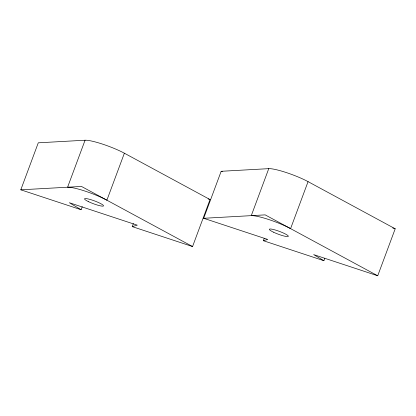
<?xml version="1.0" encoding="UTF-8"?>
<svg xmlns="http://www.w3.org/2000/svg" width="416" height="416" viewBox="0 0 416 416"><rect width="100%" height="100%" fill="white"/><g stroke="black" fill="none" stroke-linecap="round" stroke-linejoin="round"><path stroke-width="0.62" d="M82.248 206.726L81.125 209.737L20.8 189.81L38.277 142.818L85.067 140.223A25.35 3.791 20.4 0 1 124.368 153.208L210.033 199.56L192.556 246.548L132.231 226.621L133.349 223.61M85.067 140.223L67.59 187.216A25.35 3.791 20.4 0 1 106.891 200.2L124.368 153.208M264.254 238.295L263.359 240.708L267.743 239.444L203.689 218.286L221.166 171.293L268.757 168.652A25.35 3.791 20.4 0 1 308.064 181.636L395.2 228.784L377.723 275.777L313.669 254.613L323.898 260.707L324.792 258.294M268.757 168.652L251.285 215.644A25.35 3.791 20.4 0 1 290.586 228.628L308.064 181.636M132.231 226.621L137.28 225.165L69.352 202.727L81.125 209.737M20.8 189.81L81.474 186.446L192.556 246.548M203.689 218.286L265.169 214.874L377.723 275.777M221.166 171.293L222.399 171.699M392.735 227.968L395.2 228.784M208.187 198.947L210.033 199.56M263.359 240.708L323.898 260.707M88.546 201.677A10.14 1.518 20.4 0 0 103.522 205.93A10.14 1.518 20.4 0 0 90.059 199.436A10.14 1.518 20.4 0 0 88.546 201.677M273.354 232.123A10.14 1.518 20.4 0 0 288.33 236.376A10.14 1.518 20.4 0 0 274.862 229.882A10.14 1.518 20.4 0 0 273.354 232.123"/></g></svg>
